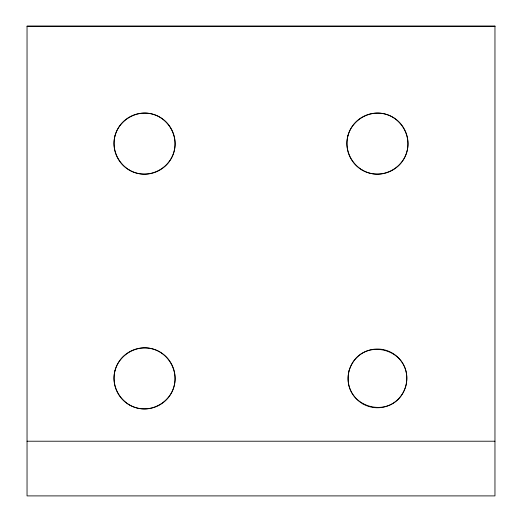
<?xml version="1.0" encoding="UTF-8"?>
<svg xmlns="http://www.w3.org/2000/svg" width="522" height="522" viewBox="0 0 522 522"><rect width="100%" height="100%" fill="white"/><g stroke="black" fill="none" stroke-linecap="round" stroke-linejoin="round"><path stroke-width="0.78" d="M27.04 26.289L494.96 26.289M27.04 441.214L494.96 441.214M115.036 135.7C110.71 151.471 120.823 168.991 136.64 173.121C152.411 177.454 169.931 167.34 174.061 151.517C178.393 135.746 168.28 118.233 152.457 114.096C136.686 109.77 119.173 119.884 115.036 135.7M115.036 370.483C110.71 386.254 120.823 403.767 136.64 407.904C152.411 412.23 169.931 402.116 174.061 386.3C178.393 370.529 168.28 353.009 152.457 348.879C136.686 344.546 119.173 354.66 115.036 370.483M347.939 135.7C343.606 151.471 353.72 168.991 369.543 173.121C385.314 177.454 402.827 167.34 406.964 151.517C411.29 135.746 401.177 118.233 385.36 114.096C369.589 109.77 352.069 119.884 347.939 135.7M349.074 370.79C340.109 408.269 394.847 422.937 405.829 385.993C414.794 348.507 360.049 333.839 349.074 370.79M494.96 26.1L27.04 26.1L27.04 495.9L494.96 495.9L494.96 26.1M362.764 403.832A29.376 29.376 0 0 0 406.827 378.391A29.376 29.376 0 0 0 362.764 352.95A29.376 29.376 0 0 0 362.764 403.832M129.273 170.068A30.55 30.55 0 0 0 175.105 143.609A30.55 30.55 0 0 0 129.273 117.15A30.55 30.55 0 0 0 129.273 170.068M362.177 170.068A30.55 30.55 0 0 0 408.002 143.609A30.55 30.55 0 0 0 362.177 117.15A30.55 30.55 0 0 0 362.177 170.068M129.273 404.85A30.55 30.55 0 0 0 175.105 378.391A30.55 30.55 0 0 0 129.273 351.932A30.55 30.55 0 0 0 129.273 404.85"/></g></svg>
